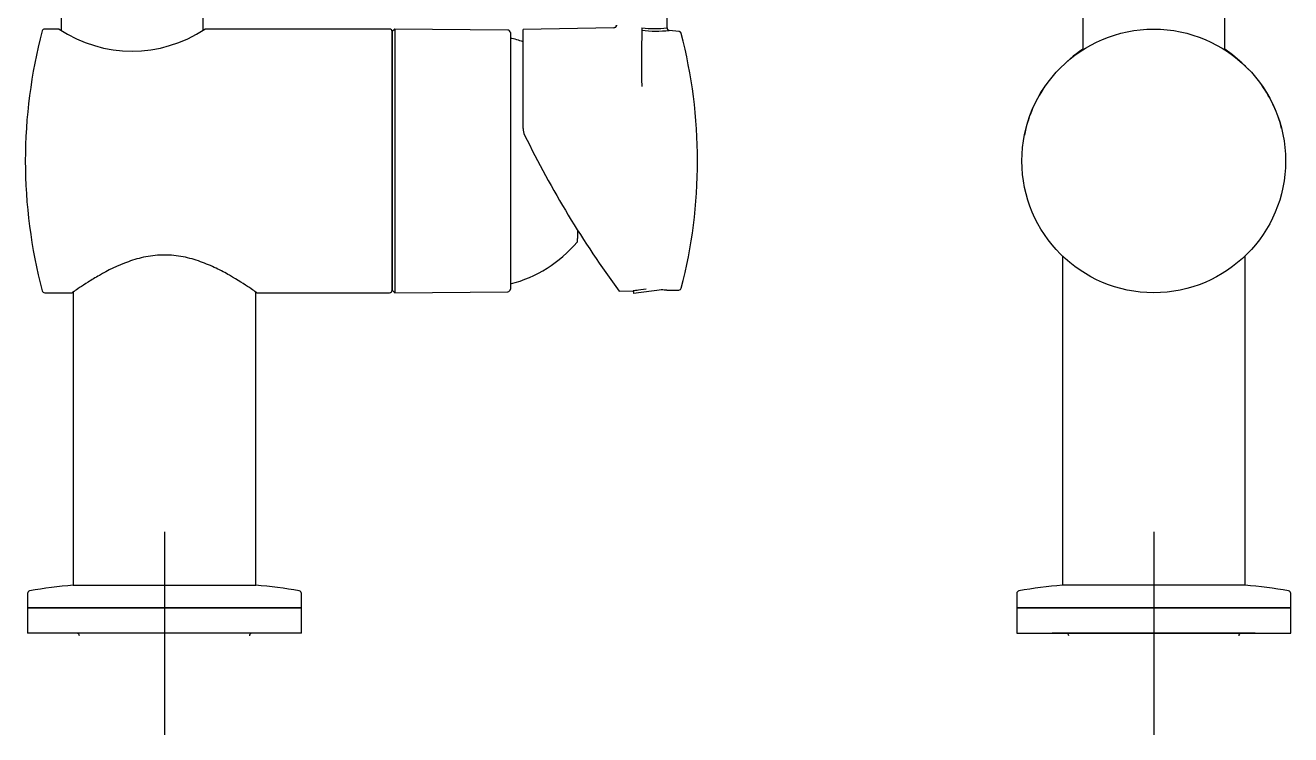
# Model space of a CAD drawing. Header units: millimetres. Extents: x 1617 to 5774, y 11446 to 13973.
# Drawn here: x 5320.3 to 5569.8, y 11790.3 to 11930.3 of the extents above; entities that cross this region are included whole.
import ezdxf
from ezdxf.lldxf.tags import DXFTag

# ---------------------------------------------------------------- set-up
doc = ezdxf.new("R2010")
doc.units = ezdxf.units.MM
doc.layers.get('0').update_dxf_attribs({"color": 250})
tags = doc.linetypes.add('CENTER2', pattern=[28.575, 19.05, -3.175, 3.175, -3.175]).pattern_tags.tags
tags[10:11] = [DXFTag(74, 4), DXFTag(75, 0), DXFTag(340, '0'), DXFTag(46, 0.0), DXFTag(50, 0.0), DXFTag(44, 0.0), DXFTag(45, 0.0)]
tags[8:9] = [DXFTag(74, 4), DXFTag(75, 0), DXFTag(340, '0'), DXFTag(46, 0.0), DXFTag(50, 0.0), DXFTag(44, 0.0), DXFTag(45, 0.0)]
tags[6:7] = [DXFTag(74, 4), DXFTag(75, 0), DXFTag(340, '0'), DXFTag(46, 0.0), DXFTag(50, 0.0), DXFTag(44, 0.0), DXFTag(45, 0.0)]
tags[4:5] = [DXFTag(74, 4), DXFTag(75, 0), DXFTag(340, '0'), DXFTag(46, 0.0), DXFTag(50, 0.0), DXFTag(44, 0.0), DXFTag(45, 0.0)]

# ---------------------------------------------------------------- blocks, each defined once
blk = doc.blocks.new('28')
at = {"linetype": 'Continuous'}
for p, q in [((5327.36, 12031.47), (5327.36, 11929.33)), ((5355.36, 11929.33), (5355.36, 12031.47)), ((5446.86, 11929.75), (5446.86, 11993.94)), ((5327.02, 11929.52), (5324.14, 11929.52)), ((5392.16, 11929.52), (5355.7, 11929.52)), ((5393.16, 11929.51), (5392.66, 11929.02)), ((5392.66, 11929.02), (5392.66, 11878.02)), ((5392.66, 11878.02), (5392.66, 11929.02)), ((5393.16, 11929.51), (5393.16, 11877.52)), ((5415.46, 11929.32), (5393.16, 11929.51)), ((5415.96, 11928.82), (5415.96, 11878.22)), ((5436.38, 11929.77), (5418.46, 11929.46)), ((5418.46, 11918.44), (5418.46, 11929.46)), ((5446.86, 11929.75), (5446.86, 11929.75)), ((5449.23, 11929.03), (5447.29, 11929.25)), ((5447.3, 11929.25), (5447.3, 11929.25)), ((5418.46, 11909.93), (5418.46, 11918.44)), ((5429.26, 11888.35), (5429.26, 11889.72)), ((5429.1, 11888.17), (5429.1, 11887.52)), ((5324.14, 11877.52), (5329.56, 11877.52)), ((5329.76, 11877.66), (5329.76, 11819.82)), ((5365.76, 11819.82), (5365.76, 11877.66)), ((5365.96, 11877.52), (5392.16, 11877.52)), ((5392.66, 11878.02), (5393.16, 11877.52)), ((5393.16, 11877.52), (5415.46, 11877.72)), ((5437.39, 11877.83), (5440.29, 11877.88)), ((5442.73, 11878.2), (5440.19, 11877.87)), ((5440.19, 11877.87), (5440.26, 11877.37)), ((5445.83, 11878.11), (5440.26, 11877.37)), ((5446.79, 11877.99), (5449.18, 11878.04)), ((5329.76, 11819.82), (5365.76, 11819.82)), ((5329.76, 11819.82), (5365.76, 11819.82)), ((5320.76, 11818.2), (5320.76, 11815.32)), ((5374.76, 11815.32), (5374.76, 11818.2)), ((5320.76, 11815.32), (5374.76, 11815.32)), ((5374.76, 11815.32), (5320.76, 11815.32)), ((5320.76, 11815.32), (5320.76, 11810.32)), ((5374.76, 11810.32), (5374.76, 11815.32)), ((5374.76, 11810.32), (5320.76, 11810.32))]:
    blk.add_line(p, q, dxfattribs=at)
at = {"linetype": 'CENTER2'}
for p, q in [((5347.76, 11830.32), (5347.76, 11790.32)), ((5367.76, 11810.32), (5327.76, 11810.32))]:
    blk.add_line(p, q, dxfattribs=at)
at = {"linetype": 'Continuous'}
for centre, radius, start, end in [((5420.32, 11903.52), 100, 165.1505, 194.8495), ((5324.14, 11929.02), 0.5, 90, 165.1505), ((5341.36, 11951.02), 25.85, 236.2794, 303.7206), ((5392.16, 11929.02), 0.5, 0, 90), ((5415.46, 11928.82), 0.5, 0, 89.5), ((5436.37, 11930.27), 0.5, 271.0515, 359.9989), ((5670.08, 11923.49), 228.27, 178.5442, 181.3253), ((5471.11, 11928.28), 29.25, 177.0748, 178.0334), ((5444.76, 11955.57), 26.44, 263.7256, 275.5046), ((5444.5, 11951.09), 21.47, 263.0349, 276.3041), ((5449.17, 11928.53), 0.499, 14.5203, 83.5369), ((5409.89, 11903.52), 25, 69.9466, 75.9481), ((5352.86, 11903.52), 100, 0, 14.5618), ((5421.46, 11909.93), 3, 180, 206.0171), ((5598.51, 11996.35), 200.01, 206.0171, 216.3375), ((5352.86, 11903.52), 100, 345.4593, 0), ((5409.89, 11903.52), 25, 284.0519, 320.2082), ((5324.14, 11878.02), 0.5, 194.8495, 270), ((5392.16, 11878.02), 0.5, 270, 0), ((5415.46, 11878.22), 0.5, 270.5, 0), ((5444.01, 11852.23), 25.92, 96.8001, 98.2505), ((5444.01, 11852.23), 25.92, 83.7495, 86.2147), ((5449.17, 11878.54), 0.5, 271, 345.4593), ((5338.46, 11720.2), 100, 94.9926, 99.956), ((5357.06, 11720.2), 100, 80.044, 85.0074), ((5321.26, 11818.2), 0.5, 99.956, 180), ((5374.26, 11818.2), 0.5, 0, 80.044), ((5330.51, 11809.82), 0.5, 0, 90), ((5365.01, 11809.82), 0.5, 90, 180)]:
    blk.add_arc(centre, radius, start, end, dxfattribs=at)
for points, weights in [([(5436.86, 11930.27), (5436.86, 11929.99), (5436.66, 11929.78), (5436.37, 11929.77)], [1.16737165707, 0.944209451068, 0.944209447644, 1.1673716468]), ([(5446.86, 11929.75), (5446.86, 11929.48), (5447.04, 11929.28), (5447.3, 11929.25)], [1.1454207152, 0.951526431495, 0.951526428266, 1.14542070552]), ([(5449.65, 11928.66), (5449.6, 11928.86), (5449.44, 11929.01), (5449.22, 11929.03)], [1.11345649052, 0.974057496808, 0.963113556829, 1.08062467058])]:
    blk.add_rational_spline(points, weights, degree=3, dxfattribs=at)
blk.add_open_spline([(5429.26, 11888.35), (5429.18, 11888.26), (5429.1, 11888.17)], degree=2, dxfattribs=at)
blk.add_open_spline([(5365.96, 11877.52), (5365.96, 11877.52), (5365.83, 11877.61), (5365.34, 11877.95), (5364.98, 11878.2), (5363.56, 11879.14), (5362.22, 11880.02), (5359.77, 11881.41), (5358.89, 11881.89), (5356.97, 11882.81), (5355.94, 11883.25), (5353.78, 11884.02), (5352.63, 11884.36), (5350.23, 11884.82), (5349.01, 11884.95), (5346.5, 11884.95), (5345.28, 11884.82), (5342.89, 11884.36), (5341.73, 11884.02), (5338.49, 11882.86), (5336.56, 11881.87), (5334.11, 11880.48), (5333.36, 11880.03), (5332.06, 11879.21), (5331.49, 11878.83), (5330.55, 11878.21), (5330.18, 11877.95), (5329.69, 11877.61), (5329.56, 11877.52), (5329.56, 11877.52)], degree=3, knots=[0.5003301, 0.5003301, 0.5003301, 0.5003301, 0.53125, 0.53125, 0.5625, 0.5625, 0.625, 0.625, 0.65625, 0.65625, 0.6875, 0.6875, 0.71875, 0.71875, 0.75, 0.75, 0.78125, 0.78125, 0.8125, 0.8125, 0.875, 0.875, 0.90625, 0.90625, 0.9375, 0.9375, 0.96875, 0.96875, 1, 1, 1, 1], dxfattribs=at)
blk = doc.blocks.new('29')
at = {"linetype": 'Continuous'}
for p, q in [((5528.82, 12075.5), (5528.82, 11925.43)), ((5556.82, 11925.43), (5556.82, 12075.5)), ((5524.82, 11884.76), (5524.82, 11819.82)), ((5560.82, 11819.82), (5560.82, 11884.76)), ((5560.82, 11819.82), (5524.82, 11819.82)), ((5560.82, 11819.82), (5524.82, 11819.82)), ((5515.82, 11818.2), (5515.82, 11815.32)), ((5569.82, 11815.32), (5569.82, 11818.2)), ((5569.82, 11815.32), (5515.82, 11815.32)), ((5515.82, 11815.32), (5569.82, 11815.32)), ((5515.82, 11815.32), (5515.82, 11810.32)), ((5569.82, 11810.32), (5569.82, 11815.32)), ((5515.82, 11810.32), (5569.82, 11810.32))]:
    blk.add_line(p, q, dxfattribs=at)
at = {"linetype": 'CENTER2'}
for p, q in [((5542.82, 11830.32), (5542.82, 11790.32)), ((5562.82, 11810.32), (5522.82, 11810.32))]:
    blk.add_line(p, q, dxfattribs=at)
at = {"linetype": 'Continuous'}
blk.add_circle((5542.82, 11903.52), 26, dxfattribs=at)
for centre, radius, start, end in [((5547.66, 11898.6), 32.89, 124.9689, 135.7572), ((5537.98, 11898.6), 32.89, 46.4397, 55.0312), ((5537.98, 11898.6), 32.89, 45.6508, 46.3849), ((5537.98, 11898.6), 32.89, 44.2429, 44.592), ((5542.82, 11903.52), 26.02, 145, 165.7335), ((5542.82, 11903.52), 26.02, 14.2665, 35), ((5539.36, 11904.39), 22.45, 165.7228, 169.1646), ((5533.52, 11720.2), 100, 94.9926, 99.956), ((5552.12, 11720.2), 100, 80.044, 85.0074), ((5516.32, 11818.2), 0.5, 99.956, 180), ((5569.32, 11818.2), 0.5, 0, 80.044), ((5525.57, 11809.82), 0.5, 0, 90), ((5560.07, 11809.82), 0.5, 90, 180)]:
    blk.add_arc(centre, radius, start, end, dxfattribs=at)

msp = doc.modelspace()

# ---------------------------------------------------------------- block references
for name in ['28', '29']:
    msp.add_blockref(name, (0, 0))

doc.saveas('drawing.dxf')
